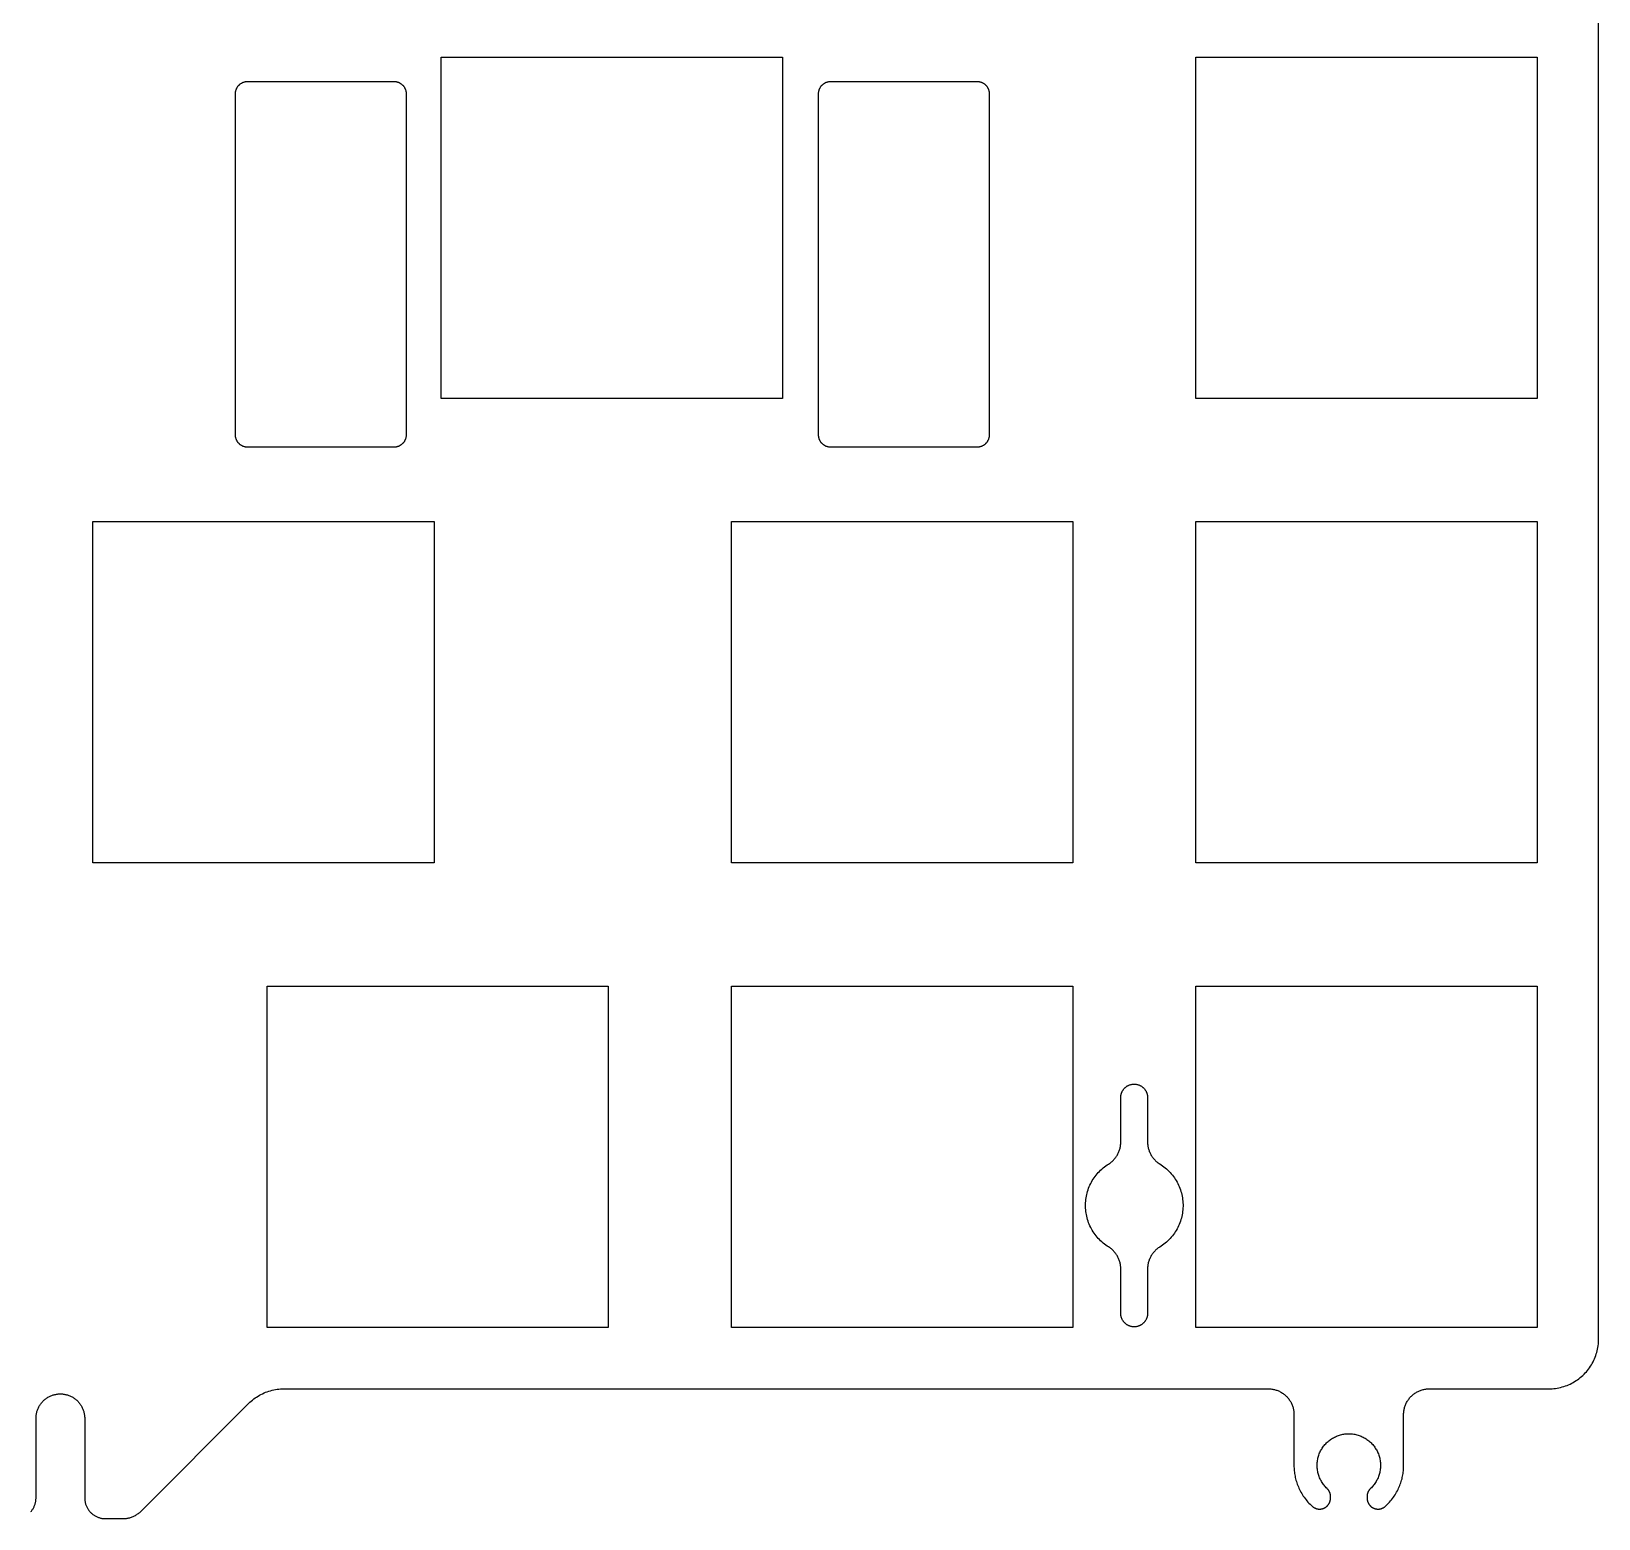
# Model space of a CAD drawing. Extents: x -940 to -635, y -394 to -288.
# Drawn here: x -699.7 to -635.4, y -393.7 to -332.7 of the extents above; entities that cross this region are included whole.
import ezdxf

# ---------------------------------------------------------------- set-up
doc = ezdxf.new("R2010")
doc.units = 0
doc.layers.add('Ð¡¼ü×ÖÄ¸', color=160, linetype='CONTINUOUS')

msp = doc.modelspace()

# ---------------------------------------------------------------- linework, layer by layer
at = {"layer": 'Ð¡¼ü×ÖÄ¸'}
for p, q in [((-635.389, -386.278, -95.366), (-635.389, -295.139, -95.366)), ((-690.808, -334.709, -95.366), (-684.808, -334.709, -95.366)), ((-666.889, -334.709, -95.366), (-660.889, -334.709, -95.366)), ((-691.308, -349.209, -95.366), (-691.308, -335.209, -95.366)), ((-684.308, -335.209, -95.366), (-684.308, -349.209, -95.366)), ((-667.389, -349.209, -95.366), (-667.389, -335.209, -95.366)), ((-660.389, -335.209, -95.366), (-660.389, -349.209, -95.366)), ((-684.808, -349.709, -95.366), (-690.808, -349.709, -95.366)), ((-660.889, -349.709, -95.366), (-666.889, -349.709, -95.366)), ((-654.993, -378.215, -95.366), (-654.993, -376.381, -95.366)), ((-653.893, -376.381, -95.366), (-653.893, -378.209, -95.366)), ((-654.993, -385.236, -95.366), (-654.993, -383.403, -95.366)), ((-653.893, -383.408, -95.366), (-653.893, -385.236, -95.366)), ((-689.319, -388.328, -95.366), (-648.938, -388.328, -95.366)), ((-642.339, -388.328, -95.366), (-637.439, -388.328, -95.366)), ((-695.184, -393.345, -95.366), (-690.769, -388.929, -95.366)), ((-699.49, -392.802, -95.366), (-699.49, -389.535, -95.366)), ((-697.494, -389.535, -95.366), (-697.494, -392.802, -95.366)), ((-647.888, -389.378, -95.366), (-647.888, -391.469, -95.366)), ((-643.388, -391.469, -95.366), (-643.388, -389.378, -95.366)), ((-646.388, -392.811, -95.366), (-646.388, -392.743, -95.366)), ((-644.888, -392.743, -95.366), (-644.888, -392.811, -95.366)), ((-696.644, -393.652, -95.366), (-695.927, -393.652, -95.366))]:
    msp.add_line(p, q, dxfattribs=at)
for points in [[(-682.87, -347.708), (-682.87, -333.709), (-668.871, -333.709), (-668.871, -347.708)], [(-637.914, -333.709), (-637.914, -347.708), (-651.913, -347.708), (-651.913, -333.709)], [(-683.158, -352.759), (-683.158, -366.759), (-697.157, -366.759), (-697.157, -352.759)], [(-656.964, -352.759), (-656.964, -366.759), (-670.963, -366.759), (-670.963, -352.759)], [(-637.914, -352.759), (-637.914, -366.759), (-651.913, -366.759), (-651.913, -352.759)], [(-676.014, -371.809), (-676.014, -385.809), (-690.013, -385.809), (-690.013, -371.809)], [(-656.964, -371.809), (-656.964, -385.809), (-670.963, -385.809), (-670.963, -371.809)], [(-637.914, -371.809), (-637.914, -385.809), (-651.913, -385.809), (-651.913, -371.809)]]:
    msp.add_lwpolyline(points, close=True, dxfattribs=at)
for points in [[(-691.308, -335.209), (-691.308, -335.192), (-691.307, -335.175), (-691.306, -335.158), (-691.304, -335.141), (-691.301, -335.124), (-691.298, -335.107), (-691.294, -335.091), (-691.29, -335.074), (-691.285, -335.058), (-691.279, -335.042), (-691.273, -335.026), (-691.267, -335.01), (-691.26, -334.994), (-691.252, -334.979), (-691.244, -334.964), (-691.235, -334.949), (-691.226, -334.935), (-691.217, -334.921), (-691.207, -334.907), (-691.196, -334.894), (-691.185, -334.881), (-691.174, -334.868), (-691.162, -334.856), (-691.149, -334.844), (-691.137, -334.832), (-691.124, -334.821), (-691.11, -334.811), (-691.097, -334.801), (-691.082, -334.791), (-691.068, -334.782), (-691.053, -334.773), (-691.038, -334.765), (-691.023, -334.758), (-691.007, -334.751), (-690.992, -334.744), (-690.976, -334.738), (-690.959, -334.733), (-690.943, -334.728), (-690.927, -334.723), (-690.91, -334.72), (-690.893, -334.716), (-690.876, -334.714), (-690.859, -334.712), (-690.842, -334.71), (-690.825, -334.709), (-690.808, -334.709)], [(-684.808, -334.709), (-684.791, -334.709), (-684.774, -334.71), (-684.757, -334.712), (-684.74, -334.714), (-684.723, -334.716), (-684.706, -334.72), (-684.69, -334.723), (-684.673, -334.728), (-684.657, -334.733), (-684.641, -334.738), (-684.625, -334.744), (-684.609, -334.751), (-684.593, -334.758), (-684.578, -334.765), (-684.563, -334.773), (-684.548, -334.782), (-684.534, -334.791), (-684.52, -334.801), (-684.506, -334.811), (-684.493, -334.821), (-684.48, -334.832), (-684.467, -334.844), (-684.455, -334.856), (-684.443, -334.868), (-684.431, -334.881), (-684.42, -334.894), (-684.41, -334.907), (-684.4, -334.921), (-684.39, -334.935), (-684.381, -334.949), (-684.372, -334.964), (-684.364, -334.979), (-684.357, -334.994), (-684.35, -335.01), (-684.343, -335.026), (-684.337, -335.042), (-684.332, -335.058), (-684.327, -335.074), (-684.322, -335.091), (-684.319, -335.107), (-684.315, -335.124), (-684.313, -335.141), (-684.311, -335.158), (-684.309, -335.175), (-684.308, -335.192), (-684.308, -335.209)], [(-667.389, -335.209), (-667.388, -335.192), (-667.388, -335.175), (-667.386, -335.158), (-667.384, -335.141), (-667.381, -335.124), (-667.378, -335.107), (-667.374, -335.091), (-667.37, -335.074), (-667.365, -335.058), (-667.36, -335.042), (-667.354, -335.026), (-667.347, -335.01), (-667.34, -334.994), (-667.333, -334.979), (-667.325, -334.964), (-667.316, -334.949), (-667.307, -334.935), (-667.297, -334.921), (-667.287, -334.907), (-667.277, -334.894), (-667.266, -334.881), (-667.254, -334.868), (-667.242, -334.856), (-667.23, -334.844), (-667.217, -334.832), (-667.204, -334.821), (-667.191, -334.811), (-667.177, -334.801), (-667.163, -334.791), (-667.148, -334.782), (-667.134, -334.773), (-667.119, -334.765), (-667.103, -334.758), (-667.088, -334.751), (-667.072, -334.744), (-667.056, -334.738), (-667.04, -334.733), (-667.024, -334.728), (-667.007, -334.723), (-666.99, -334.72), (-666.974, -334.716), (-666.957, -334.714), (-666.94, -334.712), (-666.923, -334.71), (-666.906, -334.709), (-666.889, -334.709)], [(-660.889, -334.709), (-660.872, -334.709), (-660.855, -334.71), (-660.838, -334.712), (-660.821, -334.714), (-660.804, -334.716), (-660.787, -334.72), (-660.77, -334.723), (-660.754, -334.728), (-660.737, -334.733), (-660.721, -334.738), (-660.705, -334.744), (-660.689, -334.751), (-660.674, -334.758), (-660.659, -334.765), (-660.644, -334.773), (-660.629, -334.782), (-660.614, -334.791), (-660.6, -334.801), (-660.587, -334.811), (-660.573, -334.821), (-660.56, -334.832), (-660.547, -334.844), (-660.535, -334.856), (-660.523, -334.868), (-660.512, -334.881), (-660.501, -334.894), (-660.49, -334.907), (-660.48, -334.921), (-660.471, -334.935), (-660.461, -334.949), (-660.453, -334.964), (-660.445, -334.979), (-660.437, -334.994), (-660.43, -335.01), (-660.424, -335.026), (-660.418, -335.042), (-660.412, -335.058), (-660.407, -335.074), (-660.403, -335.091), (-660.399, -335.107), (-660.396, -335.124), (-660.393, -335.141), (-660.391, -335.158), (-660.39, -335.175), (-660.389, -335.192), (-660.389, -335.209)], [(-690.808, -349.709), (-690.825, -349.709), (-690.842, -349.708), (-690.859, -349.706), (-690.876, -349.704), (-690.893, -349.702), (-690.91, -349.699), (-690.927, -349.695), (-690.943, -349.691), (-690.959, -349.686), (-690.976, -349.68), (-690.992, -349.674), (-691.007, -349.668), (-691.023, -349.661), (-691.038, -349.653), (-691.053, -349.645), (-691.068, -349.636), (-691.082, -349.627), (-691.097, -349.618), (-691.11, -349.608), (-691.124, -349.597), (-691.137, -349.586), (-691.149, -349.575), (-691.162, -349.563), (-691.174, -349.55), (-691.185, -349.538), (-691.196, -349.525), (-691.207, -349.511), (-691.217, -349.497), (-691.226, -349.483), (-691.235, -349.469), (-691.244, -349.454), (-691.252, -349.439), (-691.26, -349.424), (-691.267, -349.408), (-691.273, -349.393), (-691.279, -349.377), (-691.285, -349.36), (-691.29, -349.344), (-691.294, -349.328), (-691.298, -349.311), (-691.301, -349.294), (-691.304, -349.277), (-691.306, -349.26), (-691.307, -349.243), (-691.308, -349.226), (-691.308, -349.209)], [(-684.308, -349.209), (-684.308, -349.226), (-684.309, -349.243), (-684.311, -349.26), (-684.313, -349.277), (-684.315, -349.294), (-684.319, -349.311), (-684.322, -349.328), (-684.327, -349.344), (-684.332, -349.36), (-684.337, -349.377), (-684.343, -349.393), (-684.35, -349.408), (-684.357, -349.424), (-684.364, -349.439), (-684.372, -349.454), (-684.381, -349.469), (-684.39, -349.483), (-684.4, -349.497), (-684.41, -349.511), (-684.42, -349.525), (-684.431, -349.538), (-684.443, -349.55), (-684.455, -349.563), (-684.467, -349.575), (-684.48, -349.586), (-684.493, -349.597), (-684.506, -349.608), (-684.52, -349.618), (-684.534, -349.627), (-684.548, -349.636), (-684.563, -349.645), (-684.578, -349.653), (-684.593, -349.661), (-684.609, -349.668), (-684.625, -349.674), (-684.641, -349.68), (-684.657, -349.686), (-684.673, -349.691), (-684.69, -349.695), (-684.706, -349.699), (-684.723, -349.702), (-684.74, -349.704), (-684.757, -349.706), (-684.774, -349.708), (-684.791, -349.709), (-684.808, -349.709)], [(-666.889, -349.709), (-666.906, -349.709), (-666.923, -349.708), (-666.94, -349.706), (-666.957, -349.704), (-666.974, -349.702), (-666.99, -349.699), (-667.007, -349.695), (-667.024, -349.691), (-667.04, -349.686), (-667.056, -349.68), (-667.072, -349.674), (-667.088, -349.668), (-667.103, -349.661), (-667.119, -349.653), (-667.134, -349.645), (-667.148, -349.636), (-667.163, -349.627), (-667.177, -349.618), (-667.191, -349.608), (-667.204, -349.597), (-667.217, -349.586), (-667.23, -349.575), (-667.242, -349.563), (-667.254, -349.55), (-667.266, -349.538), (-667.277, -349.525), (-667.287, -349.511), (-667.297, -349.497), (-667.307, -349.483), (-667.316, -349.469), (-667.325, -349.454), (-667.333, -349.439), (-667.34, -349.424), (-667.347, -349.408), (-667.354, -349.393), (-667.36, -349.377), (-667.365, -349.36), (-667.37, -349.344), (-667.374, -349.328), (-667.378, -349.311), (-667.381, -349.294), (-667.384, -349.277), (-667.386, -349.26), (-667.388, -349.243), (-667.388, -349.226), (-667.389, -349.209)], [(-660.389, -349.209), (-660.389, -349.226), (-660.39, -349.243), (-660.391, -349.26), (-660.393, -349.277), (-660.396, -349.294), (-660.399, -349.311), (-660.403, -349.328), (-660.407, -349.344), (-660.412, -349.36), (-660.418, -349.377), (-660.424, -349.393), (-660.43, -349.408), (-660.437, -349.424), (-660.445, -349.439), (-660.453, -349.454), (-660.461, -349.469), (-660.471, -349.483), (-660.48, -349.497), (-660.49, -349.511), (-660.501, -349.525), (-660.512, -349.538), (-660.523, -349.55), (-660.535, -349.563), (-660.547, -349.575), (-660.56, -349.586), (-660.573, -349.597), (-660.587, -349.608), (-660.6, -349.618), (-660.614, -349.627), (-660.629, -349.636), (-660.644, -349.645), (-660.659, -349.653), (-660.674, -349.661), (-660.689, -349.668), (-660.705, -349.674), (-660.721, -349.68), (-660.737, -349.686), (-660.754, -349.691), (-660.77, -349.695), (-660.787, -349.699), (-660.804, -349.702), (-660.821, -349.704), (-660.838, -349.706), (-660.855, -349.708), (-660.872, -349.709), (-660.889, -349.709)], [(-654.993, -376.381), (-654.993, -376.362), (-654.992, -376.343), (-654.99, -376.324), (-654.988, -376.306), (-654.985, -376.287), (-654.982, -376.268), (-654.977, -376.25), (-654.973, -376.231), (-654.967, -376.213), (-654.961, -376.195), (-654.954, -376.177), (-654.947, -376.16), (-654.939, -376.143), (-654.93, -376.126), (-654.921, -376.109), (-654.912, -376.093), (-654.901, -376.077), (-654.891, -376.061), (-654.879, -376.046), (-654.867, -376.031), (-654.855, -376.017), (-654.842, -376.003), (-654.829, -375.989), (-654.815, -375.976), (-654.801, -375.963), (-654.786, -375.951), (-654.771, -375.94), (-654.756, -375.929), (-654.74, -375.918), (-654.724, -375.908), (-654.707, -375.899), (-654.691, -375.89), (-654.673, -375.882), (-654.656, -375.874), (-654.638, -375.867), (-654.621, -375.861), (-654.603, -375.855), (-654.584, -375.85), (-654.566, -375.845), (-654.547, -375.841), (-654.529, -375.838), (-654.51, -375.835), (-654.491, -375.833), (-654.472, -375.832), (-654.453, -375.831), (-654.434, -375.831), (-654.415, -375.832), (-654.396, -375.833), (-654.377, -375.835), (-654.358, -375.838), (-654.34, -375.841), (-654.321, -375.845), (-654.303, -375.85), (-654.284, -375.855), (-654.266, -375.861), (-654.248, -375.867), (-654.231, -375.874), (-654.213, -375.882), (-654.196, -375.89), (-654.179, -375.899), (-654.163, -375.908), (-654.147, -375.918), (-654.131, -375.929), (-654.116, -375.94), (-654.101, -375.951), (-654.086, -375.963), (-654.072, -375.976), (-654.058, -375.989), (-654.045, -376.003), (-654.032, -376.017), (-654.019, -376.031), (-654.008, -376.046), (-653.996, -376.061), (-653.985, -376.077), (-653.975, -376.093), (-653.966, -376.109), (-653.956, -376.126), (-653.948, -376.143), (-653.94, -376.16), (-653.933, -376.177), (-653.926, -376.195), (-653.92, -376.213), (-653.914, -376.231), (-653.909, -376.25), (-653.905, -376.268), (-653.902, -376.287), (-653.899, -376.306), (-653.896, -376.324), (-653.895, -376.343), (-653.894, -376.362), (-653.893, -376.381)], [(-655.491, -379.108), (-655.461, -379.088), (-655.432, -379.068), (-655.403, -379.047), (-655.375, -379.025), (-655.348, -379.002), (-655.322, -378.978), (-655.297, -378.953), (-655.272, -378.927), (-655.248, -378.9), (-655.226, -378.873), (-655.204, -378.845), (-655.183, -378.816), (-655.163, -378.787), (-655.144, -378.757), (-655.126, -378.726), (-655.109, -378.694), (-655.094, -378.662), (-655.079, -378.63), (-655.066, -378.597), (-655.053, -378.564), (-655.042, -378.53), (-655.032, -378.496), (-655.023, -378.461), (-655.015, -378.427), (-655.008, -378.392), (-655.003, -378.357), (-654.999, -378.321), (-654.996, -378.286), (-654.994, -378.25), (-654.993, -378.215)], [(-653.893, -378.209), (-653.893, -378.245), (-653.891, -378.281), (-653.888, -378.316), (-653.884, -378.352), (-653.878, -378.387), (-653.872, -378.422), (-653.864, -378.457), (-653.855, -378.491), (-653.845, -378.526), (-653.833, -378.56), (-653.821, -378.593), (-653.807, -378.626), (-653.792, -378.659), (-653.777, -378.691), (-653.76, -378.722), (-653.742, -378.753), (-653.723, -378.783), (-653.703, -378.813), (-653.682, -378.841), (-653.66, -378.87), (-653.637, -378.897), (-653.613, -378.924), (-653.588, -378.949), (-653.563, -378.974), (-653.536, -378.998), (-653.509, -379.021), (-653.481, -379.044), (-653.452, -379.065), (-653.423, -379.085), (-653.393, -379.104)], [(-655.491, -382.51), (-655.549, -382.472), (-655.606, -382.433), (-655.661, -382.392), (-655.715, -382.349), (-655.767, -382.304), (-655.818, -382.257), (-655.867, -382.209), (-655.915, -382.159), (-655.96, -382.107), (-656.004, -382.054), (-656.046, -381.999), (-656.086, -381.943), (-656.124, -381.886), (-656.16, -381.827), (-656.194, -381.767), (-656.226, -381.706), (-656.256, -381.644), (-656.284, -381.581), (-656.31, -381.517), (-656.333, -381.452), (-656.354, -381.386), (-656.373, -381.32), (-656.389, -381.253), (-656.403, -381.185), (-656.415, -381.118), (-656.425, -381.049), (-656.432, -380.981), (-656.436, -380.912), (-656.439, -380.843), (-656.439, -380.774), (-656.436, -380.705), (-656.432, -380.636), (-656.425, -380.568), (-656.415, -380.5), (-656.403, -380.432), (-656.389, -380.364), (-656.373, -380.297), (-656.354, -380.231), (-656.333, -380.165), (-656.31, -380.1), (-656.284, -380.036), (-656.256, -379.973), (-656.226, -379.911), (-656.194, -379.85), (-656.16, -379.79), (-656.124, -379.731), (-656.086, -379.674), (-656.046, -379.618), (-656.004, -379.563), (-655.96, -379.51), (-655.915, -379.458), (-655.867, -379.408), (-655.818, -379.36), (-655.767, -379.313), (-655.715, -379.268), (-655.661, -379.225), (-655.606, -379.184), (-655.549, -379.145), (-655.491, -379.108)], [(-653.393, -379.104), (-653.334, -379.141), (-653.277, -379.181), (-653.222, -379.222), (-653.168, -379.265), (-653.115, -379.31), (-653.064, -379.356), (-653.015, -379.405), (-652.967, -379.455), (-652.921, -379.506), (-652.877, -379.56), (-652.835, -379.614), (-652.794, -379.671), (-652.756, -379.728), (-652.72, -379.787), (-652.685, -379.847), (-652.653, -379.908), (-652.623, -379.971), (-652.595, -380.034), (-652.57, -380.098), (-652.546, -380.163), (-652.525, -380.229), (-652.506, -380.296), (-652.489, -380.363), (-652.475, -380.43), (-652.463, -380.499), (-652.454, -380.567), (-652.447, -380.636), (-652.442, -380.705), (-652.439, -380.774), (-652.439, -380.843), (-652.442, -380.912), (-652.447, -380.981), (-652.454, -381.05), (-652.463, -381.119), (-652.475, -381.187), (-652.489, -381.254), (-652.506, -381.322), (-652.525, -381.388), (-652.546, -381.454), (-652.57, -381.519), (-652.595, -381.583), (-652.623, -381.646), (-652.653, -381.709), (-652.685, -381.77), (-652.72, -381.83), (-652.756, -381.889), (-652.794, -381.946), (-652.835, -382.003), (-652.877, -382.057), (-652.921, -382.111), (-652.967, -382.162), (-653.015, -382.212), (-653.064, -382.261), (-653.115, -382.308), (-653.168, -382.352), (-653.222, -382.395), (-653.277, -382.437), (-653.334, -382.476), (-653.393, -382.513)], [(-654.993, -383.403), (-654.994, -383.367), (-654.996, -383.331), (-654.999, -383.296), (-655.003, -383.261), (-655.008, -383.225), (-655.015, -383.19), (-655.023, -383.156), (-655.032, -383.121), (-655.042, -383.087), (-655.053, -383.053), (-655.066, -383.02), (-655.079, -382.987), (-655.094, -382.955), (-655.109, -382.923), (-655.126, -382.891), (-655.144, -382.861), (-655.163, -382.83), (-655.183, -382.801), (-655.204, -382.772), (-655.226, -382.744), (-655.248, -382.717), (-655.272, -382.69), (-655.297, -382.664), (-655.322, -382.639), (-655.348, -382.615), (-655.375, -382.592), (-655.403, -382.57), (-655.432, -382.549), (-655.461, -382.529), (-655.491, -382.51)], [(-653.393, -382.513), (-653.423, -382.532), (-653.452, -382.552), (-653.481, -382.574), (-653.509, -382.596), (-653.536, -382.619), (-653.563, -382.643), (-653.588, -382.668), (-653.613, -382.694), (-653.637, -382.72), (-653.66, -382.748), (-653.682, -382.776), (-653.703, -382.805), (-653.723, -382.834), (-653.742, -382.864), (-653.76, -382.895), (-653.777, -382.927), (-653.792, -382.959), (-653.807, -382.991), (-653.821, -383.024), (-653.833, -383.058), (-653.845, -383.091), (-653.855, -383.126), (-653.864, -383.16), (-653.872, -383.195), (-653.878, -383.23), (-653.884, -383.265), (-653.888, -383.301), (-653.891, -383.337), (-653.893, -383.372), (-653.893, -383.408)], [(-653.893, -385.236), (-653.894, -385.255), (-653.895, -385.274), (-653.896, -385.293), (-653.899, -385.312), (-653.902, -385.33), (-653.905, -385.349), (-653.909, -385.367), (-653.914, -385.386), (-653.92, -385.404), (-653.926, -385.422), (-653.933, -385.44), (-653.94, -385.457), (-653.948, -385.474), (-653.956, -385.491), (-653.966, -385.508), (-653.975, -385.524), (-653.985, -385.54), (-653.996, -385.556), (-654.008, -385.571), (-654.019, -385.586), (-654.032, -385.601), (-654.045, -385.615), (-654.058, -385.628), (-654.072, -385.641), (-654.086, -385.654), (-654.101, -385.666), (-654.116, -385.677), (-654.131, -385.688), (-654.147, -385.699), (-654.163, -385.709), (-654.179, -385.718), (-654.196, -385.727), (-654.213, -385.735), (-654.231, -385.743), (-654.248, -385.75), (-654.266, -385.757), (-654.284, -385.762), (-654.303, -385.768), (-654.321, -385.772), (-654.34, -385.776), (-654.358, -385.779), (-654.377, -385.782), (-654.396, -385.784), (-654.415, -385.785), (-654.434, -385.786), (-654.453, -385.786), (-654.472, -385.785), (-654.491, -385.784), (-654.51, -385.782), (-654.529, -385.779), (-654.547, -385.776), (-654.566, -385.772), (-654.584, -385.768), (-654.603, -385.762), (-654.621, -385.757), (-654.638, -385.75), (-654.656, -385.743), (-654.673, -385.735), (-654.691, -385.727), (-654.707, -385.718), (-654.724, -385.709), (-654.74, -385.699), (-654.756, -385.688), (-654.771, -385.677), (-654.786, -385.666), (-654.801, -385.654), (-654.815, -385.641), (-654.829, -385.628), (-654.842, -385.615), (-654.855, -385.601), (-654.867, -385.586), (-654.879, -385.571), (-654.891, -385.556), (-654.901, -385.54), (-654.912, -385.524), (-654.921, -385.508), (-654.93, -385.491), (-654.939, -385.474), (-654.947, -385.457), (-654.954, -385.44), (-654.961, -385.422), (-654.967, -385.404), (-654.973, -385.386), (-654.977, -385.367), (-654.982, -385.349), (-654.985, -385.33), (-654.988, -385.312), (-654.99, -385.293), (-654.992, -385.274), (-654.993, -385.255), (-654.993, -385.236)], [(-637.439, -388.328), (-637.369, -388.327), (-637.299, -388.324), (-637.229, -388.318), (-637.16, -388.309), (-637.091, -388.299), (-637.022, -388.286), (-636.954, -388.27), (-636.886, -388.252), (-636.819, -388.232), (-636.753, -388.21), (-636.687, -388.185), (-636.622, -388.159), (-636.559, -388.13), (-636.496, -388.099), (-636.434, -388.065), (-636.374, -388.03), (-636.315, -387.993), (-636.257, -387.953), (-636.2, -387.912), (-636.145, -387.869), (-636.092, -387.824), (-636.04, -387.777), (-635.989, -387.728), (-635.941, -387.678), (-635.894, -387.626), (-635.849, -387.572), (-635.806, -387.517), (-635.764, -387.461), (-635.725, -387.403), (-635.687, -387.344), (-635.652, -387.283), (-635.619, -387.222), (-635.588, -387.159), (-635.559, -387.095), (-635.532, -387.03), (-635.507, -386.965), (-635.485, -386.899), (-635.465, -386.832), (-635.447, -386.764), (-635.432, -386.696), (-635.419, -386.627), (-635.408, -386.558), (-635.4, -386.488), (-635.394, -386.418), (-635.39, -386.348), (-635.389, -386.278)], [(-690.769, -388.929), (-690.718, -388.88), (-690.666, -388.833), (-690.613, -388.788), (-690.558, -388.745), (-690.501, -388.704), (-690.443, -388.664), (-690.384, -388.627), (-690.324, -388.592), (-690.262, -388.558), (-690.2, -388.527), (-690.136, -388.498), (-690.071, -388.471), (-690.006, -388.447), (-689.939, -388.424), (-689.872, -388.404), (-689.804, -388.387), (-689.736, -388.371), (-689.667, -388.358), (-689.598, -388.348), (-689.529, -388.339), (-689.459, -388.333), (-689.389, -388.33), (-689.319, -388.328)], [(-648.938, -388.328), (-648.902, -388.329), (-648.867, -388.331), (-648.831, -388.334), (-648.795, -388.338), (-648.76, -388.344), (-648.725, -388.35), (-648.69, -388.358), (-648.655, -388.367), (-648.621, -388.378), (-648.587, -388.389), (-648.553, -388.402), (-648.52, -388.415), (-648.487, -388.43), (-648.455, -388.446), (-648.424, -388.463), (-648.393, -388.481), (-648.362, -388.5), (-648.333, -388.521), (-648.304, -388.542), (-648.276, -388.564), (-648.248, -388.587), (-648.222, -388.611), (-648.196, -388.636), (-648.171, -388.662), (-648.147, -388.688), (-648.124, -388.716), (-648.102, -388.744), (-648.08, -388.773), (-648.06, -388.803), (-648.041, -388.833), (-648.023, -388.864), (-648.006, -388.895), (-647.99, -388.927), (-647.975, -388.96), (-647.961, -388.993), (-647.949, -389.027), (-647.937, -389.061), (-647.927, -389.095), (-647.918, -389.13), (-647.91, -389.165), (-647.904, -389.2), (-647.898, -389.235), (-647.894, -389.271), (-647.891, -389.307), (-647.889, -389.343), (-647.888, -389.378)], [(-643.388, -389.378), (-643.388, -389.342), (-643.386, -389.305), (-643.383, -389.269), (-643.378, -389.232), (-643.372, -389.196), (-643.365, -389.16), (-643.357, -389.124), (-643.348, -389.089), (-643.337, -389.054), (-643.325, -389.019), (-643.312, -388.985), (-643.298, -388.951), (-643.282, -388.918), (-643.265, -388.886), (-643.248, -388.854), (-643.229, -388.822), (-643.209, -388.791), (-643.188, -388.761), (-643.166, -388.732), (-643.143, -388.704), (-643.119, -388.676), (-643.094, -388.649), (-643.068, -388.623), (-643.041, -388.598), (-643.013, -388.574), (-642.985, -388.551), (-642.956, -388.529), (-642.926, -388.508), (-642.895, -388.488), (-642.863, -388.469), (-642.831, -388.451), (-642.799, -388.435), (-642.766, -388.419), (-642.732, -388.405), (-642.698, -388.392), (-642.663, -388.38), (-642.628, -388.369), (-642.593, -388.36), (-642.557, -388.351), (-642.521, -388.344), (-642.485, -388.339), (-642.448, -388.334), (-642.412, -388.331), (-642.375, -388.329), (-642.339, -388.328)], [(-699.49, -389.535), (-699.49, -389.5), (-699.488, -389.466), (-699.485, -389.431), (-699.481, -389.397), (-699.475, -389.363), (-699.469, -389.329), (-699.461, -389.296), (-699.452, -389.262), (-699.443, -389.229), (-699.431, -389.197), (-699.419, -389.165), (-699.406, -389.133), (-699.391, -389.101), (-699.376, -389.071), (-699.359, -389.04), (-699.342, -389.011), (-699.323, -388.982), (-699.304, -388.953), (-699.283, -388.926), (-699.262, -388.899), (-699.239, -388.873), (-699.216, -388.847), (-699.192, -388.823), (-699.167, -388.799), (-699.141, -388.776), (-699.114, -388.754), (-699.087, -388.733), (-699.059, -388.713), (-699.03, -388.694), (-699.001, -388.676), (-698.971, -388.659), (-698.941, -388.643), (-698.91, -388.628), (-698.878, -388.614), (-698.846, -388.601), (-698.814, -388.59), (-698.781, -388.579), (-698.748, -388.57), (-698.714, -388.561), (-698.68, -388.554), (-698.646, -388.548), (-698.612, -388.544), (-698.578, -388.54), (-698.544, -388.538), (-698.509, -388.536), (-698.475, -388.536), (-698.44, -388.538), (-698.406, -388.54), (-698.372, -388.544), (-698.338, -388.548), (-698.304, -388.554), (-698.27, -388.561), (-698.236, -388.57), (-698.203, -388.579), (-698.17, -388.59), (-698.138, -388.601), (-698.106, -388.614), (-698.074, -388.628), (-698.043, -388.643), (-698.013, -388.659), (-697.983, -388.676), (-697.954, -388.694), (-697.925, -388.713), (-697.897, -388.733), (-697.87, -388.754), (-697.843, -388.776), (-697.817, -388.799), (-697.792, -388.823), (-697.768, -388.847), (-697.745, -388.873), (-697.722, -388.899), (-697.701, -388.926), (-697.68, -388.953), (-697.661, -388.982), (-697.642, -389.011), (-697.625, -389.04), (-697.608, -389.071), (-697.593, -389.101), (-697.578, -389.133), (-697.565, -389.165), (-697.553, -389.197), (-697.542, -389.229), (-697.532, -389.262), (-697.523, -389.296), (-697.515, -389.329), (-697.509, -389.363), (-697.503, -389.397), (-697.499, -389.431), (-697.496, -389.466), (-697.494, -389.5), (-697.494, -389.535)], [(-646.53, -392.415), (-646.562, -392.384), (-646.593, -392.351), (-646.624, -392.317), (-646.652, -392.282), (-646.68, -392.246), (-646.707, -392.21), (-646.732, -392.172), (-646.756, -392.133), (-646.778, -392.094), (-646.799, -392.054), (-646.819, -392.013), (-646.837, -391.972), (-646.854, -391.93), (-646.869, -391.887), (-646.883, -391.844), (-646.895, -391.8), (-646.906, -391.756), (-646.915, -391.712), (-646.923, -391.668), (-646.929, -391.623), (-646.934, -391.578), (-646.937, -391.532), (-646.938, -391.487), (-646.938, -391.442), (-646.936, -391.397), (-646.933, -391.352), (-646.928, -391.306), (-646.922, -391.262), (-646.914, -391.217), (-646.904, -391.173), (-646.893, -391.129), (-646.88, -391.085), (-646.866, -391.042), (-646.851, -391), (-646.834, -390.958), (-646.815, -390.917), (-646.795, -390.876), (-646.774, -390.836), (-646.751, -390.797), (-646.727, -390.759), (-646.702, -390.721), (-646.675, -390.684), (-646.647, -390.649), (-646.618, -390.614), (-646.587, -390.581), (-646.556, -390.548), (-646.523, -390.517), (-646.49, -390.486), (-646.455, -390.457), (-646.419, -390.43), (-646.383, -390.403), (-646.345, -390.378), (-646.307, -390.354), (-646.267, -390.331), (-646.227, -390.31), (-646.187, -390.29), (-646.145, -390.272), (-646.103, -390.255), (-646.061, -390.239), (-646.018, -390.225), (-645.974, -390.213), (-645.93, -390.202), (-645.886, -390.193), (-645.841, -390.185), (-645.796, -390.179), (-645.751, -390.174), (-645.706, -390.171), (-645.661, -390.169), (-645.616, -390.169), (-645.57, -390.171), (-645.525, -390.174), (-645.48, -390.179), (-645.435, -390.185), (-645.391, -390.193), (-645.346, -390.202), (-645.303, -390.213), (-645.259, -390.225), (-645.216, -390.239), (-645.173, -390.255), (-645.131, -390.272), (-645.09, -390.29), (-645.049, -390.31), (-645.009, -390.331), (-644.97, -390.354), (-644.932, -390.378), (-644.894, -390.403), (-644.857, -390.43), (-644.822, -390.457), (-644.787, -390.486), (-644.753, -390.517), (-644.721, -390.548), (-644.689, -390.581), (-644.659, -390.614), (-644.63, -390.649), (-644.602, -390.684), (-644.575, -390.721), (-644.55, -390.759), (-644.525, -390.797), (-644.503, -390.836), (-644.481, -390.876), (-644.461, -390.917), (-644.443, -390.958), (-644.426, -391), (-644.41, -391.042), (-644.396, -391.085), (-644.384, -391.129), (-644.372, -391.173), (-644.363, -391.217), (-644.355, -391.262), (-644.348, -391.306), (-644.344, -391.352), (-644.34, -391.397), (-644.339, -391.442), (-644.338, -391.487), (-644.34, -391.532), (-644.343, -391.578), (-644.347, -391.623), (-644.354, -391.668), (-644.361, -391.712), (-644.37, -391.756), (-644.381, -391.8), (-644.394, -391.844), (-644.407, -391.887), (-644.423, -391.93), (-644.439, -391.972), (-644.458, -392.013), (-644.477, -392.054), (-644.498, -392.094), (-644.521, -392.133), (-644.545, -392.172), (-644.57, -392.21), (-644.596, -392.246), (-644.624, -392.282), (-644.653, -392.317), (-644.683, -392.351), (-644.714, -392.384), (-644.747, -392.415)], [(-647.888, -391.469), (-647.888, -391.522), (-647.886, -391.576), (-647.882, -391.63), (-647.878, -391.685), (-647.872, -391.74), (-647.864, -391.795), (-647.856, -391.851), (-647.845, -391.906), (-647.834, -391.962), (-647.82, -392.018), (-647.805, -392.074), (-647.789, -392.13), (-647.771, -392.186), (-647.751, -392.242), (-647.73, -392.298), (-647.707, -392.353), (-647.683, -392.408), (-647.657, -392.462), (-647.63, -392.516), (-647.601, -392.57), (-647.57, -392.623), (-647.538, -392.675), (-647.504, -392.726), (-647.469, -392.777), (-647.432, -392.827), (-647.394, -392.876), (-647.355, -392.924), (-647.314, -392.97), (-647.272, -393.016), (-647.229, -393.061), (-647.184, -393.104), (-647.138, -393.146), (-647.128, -393.154), (-647.118, -393.163), (-647.108, -393.171), (-647.097, -393.179), (-647.085, -393.187), (-647.073, -393.194), (-647.061, -393.202), (-647.048, -393.209), (-647.035, -393.215), (-647.021, -393.222), (-647.007, -393.228), (-646.992, -393.233), (-646.985, -393.236), (-646.977, -393.238), (-646.97, -393.241), (-646.962, -393.243), (-646.954, -393.245), (-646.946, -393.247), (-646.938, -393.249), (-646.93, -393.251), (-646.922, -393.253), (-646.914, -393.254), (-646.906, -393.255), (-646.898, -393.257), (-646.889, -393.258), (-646.881, -393.259), (-646.872, -393.259), (-646.864, -393.26), (-646.855, -393.26), (-646.846, -393.26), (-646.838, -393.261), (-646.829, -393.26), (-646.82, -393.26), (-646.811, -393.26), (-646.803, -393.259), (-646.794, -393.258), (-646.785, -393.257), (-646.776, -393.256), (-646.767, -393.255), (-646.758, -393.253), (-646.749, -393.252), (-646.741, -393.25), (-646.732, -393.248), (-646.723, -393.246), (-646.714, -393.243), (-646.706, -393.241), (-646.697, -393.238), (-646.688, -393.235), (-646.68, -393.232), (-646.671, -393.228), (-646.663, -393.225), (-646.655, -393.221), (-646.646, -393.218), (-646.638, -393.214), (-646.63, -393.209), (-646.622, -393.205), (-646.614, -393.201), (-646.606, -393.196), (-646.598, -393.191), (-646.591, -393.186), (-646.583, -393.181), (-646.576, -393.176), (-646.569, -393.171), (-646.562, -393.165), (-646.554, -393.16), (-646.548, -393.154), (-646.541, -393.148), (-646.534, -393.142), (-646.528, -393.136), (-646.521, -393.13), (-646.515, -393.124), (-646.509, -393.117), (-646.503, -393.111), (-646.498, -393.104), (-646.492, -393.098), (-646.486, -393.091), (-646.481, -393.084), (-646.476, -393.078), (-646.471, -393.071), (-646.466, -393.064), (-646.462, -393.057), (-646.457, -393.05), (-646.453, -393.043), (-646.449, -393.035), (-646.444, -393.028), (-646.441, -393.021), (-646.437, -393.014), (-646.433, -393.007), (-646.43, -392.999), (-646.427, -392.992), (-646.423, -392.985), (-646.42, -392.978), (-646.415, -392.963), (-646.41, -392.949), (-646.406, -392.934), (-646.402, -392.92), (-646.398, -392.906), (-646.396, -392.891), (-646.393, -392.877), (-646.391, -392.864), (-646.39, -392.85), (-646.389, -392.837), (-646.388, -392.823), (-646.388, -392.811)], [(-644.888, -392.811), (-644.888, -392.823), (-644.888, -392.837), (-644.887, -392.85), (-644.885, -392.864), (-644.883, -392.877), (-644.881, -392.891), (-644.878, -392.906), (-644.875, -392.92), (-644.871, -392.934), (-644.867, -392.949), (-644.862, -392.963), (-644.856, -392.978), (-644.853, -392.985), (-644.85, -392.992), (-644.847, -392.999), (-644.843, -393.007), (-644.84, -393.014), (-644.836, -393.021), (-644.832, -393.028), (-644.828, -393.035), (-644.824, -393.043), (-644.819, -393.05), (-644.815, -393.057), (-644.81, -393.064), (-644.805, -393.071), (-644.8, -393.078), (-644.795, -393.084), (-644.79, -393.091), (-644.785, -393.098), (-644.779, -393.104), (-644.773, -393.111), (-644.767, -393.117), (-644.761, -393.124), (-644.755, -393.13), (-644.749, -393.136), (-644.742, -393.142), (-644.736, -393.148), (-644.729, -393.154), (-644.722, -393.16), (-644.715, -393.165), (-644.708, -393.171), (-644.701, -393.176), (-644.693, -393.181), (-644.686, -393.186), (-644.678, -393.191), (-644.67, -393.196), (-644.663, -393.201), (-644.655, -393.205), (-644.647, -393.209), (-644.638, -393.214), (-644.63, -393.218), (-644.622, -393.221), (-644.614, -393.225), (-644.605, -393.228), (-644.597, -393.232), (-644.588, -393.235), (-644.58, -393.238), (-644.571, -393.241), (-644.562, -393.243), (-644.553, -393.246), (-644.545, -393.248), (-644.536, -393.25), (-644.527, -393.252), (-644.518, -393.253), (-644.509, -393.255), (-644.501, -393.256), (-644.492, -393.257), (-644.483, -393.258), (-644.474, -393.259), (-644.465, -393.26), (-644.456, -393.26), (-644.448, -393.26), (-644.439, -393.261), (-644.43, -393.26), (-644.422, -393.26), (-644.413, -393.26), (-644.404, -393.259), (-644.396, -393.259), (-644.387, -393.258), (-644.379, -393.257), (-644.371, -393.255), (-644.362, -393.254), (-644.354, -393.253), (-644.346, -393.251), (-644.338, -393.249), (-644.33, -393.247), (-644.322, -393.245), (-644.314, -393.243), (-644.307, -393.241), (-644.299, -393.238), (-644.292, -393.236), (-644.284, -393.233), (-644.27, -393.228), (-644.256, -393.222), (-644.242, -393.215), (-644.229, -393.209), (-644.216, -393.202), (-644.203, -393.194), (-644.191, -393.187), (-644.18, -393.179), (-644.169, -393.171), (-644.158, -393.163), (-644.148, -393.154), (-644.138, -393.146), (-644.093, -393.104), (-644.048, -393.061), (-644.005, -393.016), (-643.963, -392.97), (-643.922, -392.924), (-643.882, -392.876), (-643.844, -392.827), (-643.808, -392.777), (-643.772, -392.726), (-643.739, -392.675), (-643.707, -392.623), (-643.676, -392.57), (-643.647, -392.516), (-643.619, -392.462), (-643.594, -392.408), (-643.569, -392.353), (-643.546, -392.298), (-643.525, -392.242), (-643.506, -392.186), (-643.488, -392.13), (-643.471, -392.074), (-643.456, -392.018), (-643.443, -391.962), (-643.431, -391.906), (-643.421, -391.851), (-643.412, -391.795), (-643.405, -391.74), (-643.399, -391.685), (-643.394, -391.63), (-643.391, -391.576), (-643.389, -391.522), (-643.388, -391.469)], [(-699.7, -393.361), (-699.681, -393.339), (-699.663, -393.316), (-699.646, -393.292), (-699.63, -393.268), (-699.614, -393.244), (-699.599, -393.219), (-699.586, -393.193), (-699.573, -393.167), (-699.561, -393.141), (-699.55, -393.114), (-699.539, -393.087), (-699.53, -393.059), (-699.522, -393.032), (-699.514, -393.003), (-699.508, -392.975), (-699.503, -392.947), (-699.498, -392.918), (-699.495, -392.889), (-699.492, -392.86), (-699.491, -392.831), (-699.49, -392.802)], [(-697.494, -392.802), (-697.493, -392.831), (-697.492, -392.86), (-697.489, -392.889), (-697.486, -392.918), (-697.481, -392.947), (-697.476, -392.975), (-697.47, -393.003), (-697.462, -393.032), (-697.454, -393.059), (-697.445, -393.087), (-697.434, -393.114), (-697.423, -393.141), (-697.411, -393.167), (-697.398, -393.193), (-697.385, -393.219), (-697.37, -393.244), (-697.354, -393.268), (-697.338, -393.292), (-697.321, -393.316), (-697.303, -393.339), (-697.284, -393.361), (-697.265, -393.382), (-697.245, -393.403), (-697.224, -393.423), (-697.202, -393.443), (-697.18, -393.462), (-697.157, -393.48), (-697.134, -393.497), (-697.11, -393.513), (-697.085, -393.528), (-697.06, -393.543), (-697.035, -393.557), (-697.009, -393.57), (-696.982, -393.582), (-696.956, -393.593), (-696.928, -393.603), (-696.901, -393.612), (-696.873, -393.621), (-696.845, -393.628), (-696.817, -393.634), (-696.788, -393.64), (-696.759, -393.644), (-696.731, -393.648), (-696.702, -393.65), (-696.673, -393.652), (-696.644, -393.652)], [(-646.388, -392.743), (-646.389, -392.727), (-646.389, -392.712), (-646.391, -392.697), (-646.392, -392.682), (-646.395, -392.667), (-646.398, -392.652), (-646.401, -392.637), (-646.405, -392.622), (-646.409, -392.607), (-646.414, -392.593), (-646.419, -392.578), (-646.425, -392.564), (-646.431, -392.55), (-646.438, -392.537), (-646.445, -392.523), (-646.453, -392.51), (-646.461, -392.497), (-646.47, -392.484), (-646.479, -392.472), (-646.488, -392.46), (-646.498, -392.448), (-646.508, -392.437), (-646.519, -392.426), (-646.53, -392.415)], [(-644.747, -392.415), (-644.758, -392.426), (-644.768, -392.437), (-644.779, -392.448), (-644.788, -392.46), (-644.798, -392.472), (-644.807, -392.484), (-644.815, -392.497), (-644.823, -392.51), (-644.831, -392.523), (-644.838, -392.537), (-644.845, -392.55), (-644.851, -392.564), (-644.857, -392.578), (-644.863, -392.593), (-644.867, -392.607), (-644.872, -392.622), (-644.876, -392.637), (-644.879, -392.652), (-644.882, -392.667), (-644.884, -392.682), (-644.886, -392.697), (-644.887, -392.712), (-644.888, -392.727), (-644.888, -392.743)], [(-695.927, -393.652), (-695.891, -393.652), (-695.855, -393.65), (-695.82, -393.647), (-695.784, -393.642), (-695.749, -393.637), (-695.713, -393.63), (-695.678, -393.622), (-695.644, -393.613), (-695.609, -393.603), (-695.575, -393.592), (-695.542, -393.579), (-695.509, -393.565), (-695.476, -393.55), (-695.444, -393.535), (-695.412, -393.517), (-695.381, -393.499), (-695.351, -393.48), (-695.321, -393.46), (-695.292, -393.439), (-695.264, -393.417), (-695.237, -393.394), (-695.21, -393.37), (-695.184, -393.345)]]:
    msp.add_lwpolyline(points, dxfattribs=at)

doc.saveas('drawing.dxf')
